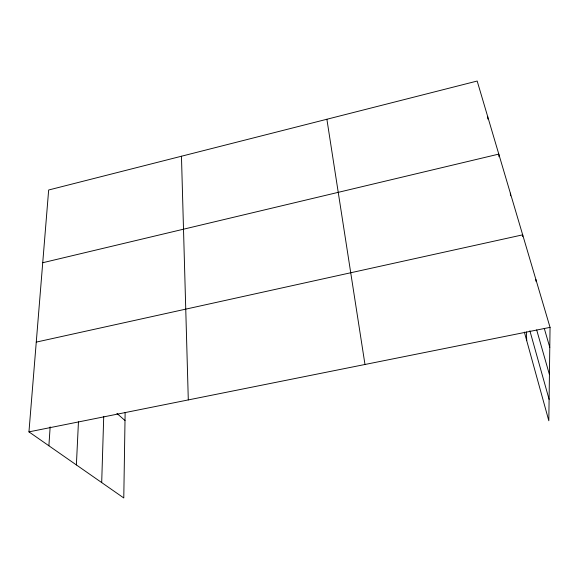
<?xml version="1.0" encoding="UTF-8"?>
<svg xmlns="http://www.w3.org/2000/svg" width="579" height="579" viewBox="0 0 579 579"><rect width="100%" height="100%" fill="white"/><g stroke="black" fill="none" stroke-linecap="round" stroke-linejoin="round"><path stroke-width="0.87" d="M125.136 412.48L123.776 497.962L28.95 431.876L48.658 189.999L477.176 81.038L550.05 327.367L548.82 420.752L524.364 332.129M101.694 482.575L103.728 416.352M76.385 464.937L78.455 421.823M48.889 445.772L50.156 426.875M42.73 262.728L498.794 154.108L498.982 156.786M36.26 342.109L522.678 234.842L522.743 236.63M28.95 431.876L550.05 327.367M116.936 413.413L125.006 420.542M544.26 328.365L549.789 347.342M536.675 329.914L549.428 374.584M529.879 330.783L549.102 399.365M326.882 119.252L364.98 364.488M487.641 116.408L487.858 119.057M510.338 193.147L510.49 195.832M526.391 331.941L526.724 340.684M181.459 156.229L188.298 399.923M535.879 279.476L535.908 281.249"/></g></svg>
